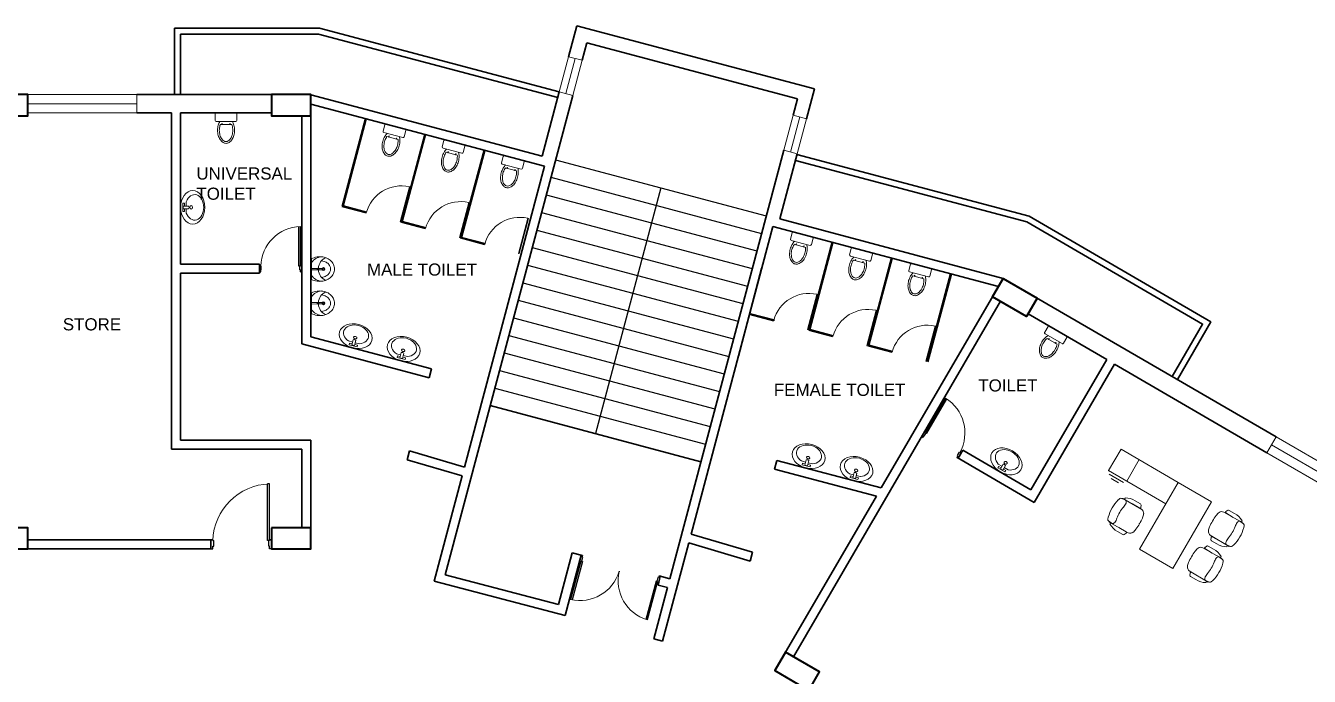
# Model space of a CAD drawing. Header units: millimetres. Extents: x 3079 to 579737, y 1565 to 1161826.
# Drawn here: x 116801 to 138000, y 795112 to 805853 of the extents above; entities that cross this region are included whole.
import ezdxf

# ---------------------------------------------------------------- set-up
doc = ezdxf.new("R2010")
doc.units = ezdxf.units.MM
for name, color, linetype, lineweight in [('1', 7, 'Continuous', 35), ('A_COL', 250, 'Continuous', 40), ('A_ELE1', 250, 'Continuous', 20), ('A_WIN-DOR', 250, 'Continuous', 30), ('DOOR', 250, 'Continuous', 15), ('IG-Area', 250, 'Continuous', 30), ('partition', 253, 'Continuous', 5), ('SILL', 251, 'Continuous', 18), ('WINDOW', 252, 'Continuous', 15)]:
    doc.layers.add(name, color=color, linetype=linetype, lineweight=lineweight)
doc.layers.add('FURNITURE', color=253, linetype='Continuous', lineweight=5, transparency=0.05)
doc.styles.get("Standard").update_dxf_attribs({"font": 'arial.ttf'})

msp = doc.modelspace()

# ---------------------------------------------------------------- linework, layer by layer
for p, q in [((125552, 803640), (129032, 802714)), ((125553, 803639), (129032, 802714)), ((125474, 803350), (128955, 802424)), ((125397, 803060), (128878, 802134)), ((127291, 803177), (126211, 799118)), ((125320, 802770), (128801, 801844)), ((125243, 802480), (128723, 801554)), ((125166, 802190), (128646, 801264)), ((125089, 801900), (128569, 800974)), ((125012, 801610), (128492, 800684)), ((124935, 801320), (128415, 800394)), ((124858, 801030), (128338, 800104)), ((124780, 800740), (128261, 799815)), ((124703, 800450), (128184, 799525)), ((124626, 800160), (128106, 799235)), ((124549, 799871), (128029, 798945)), ((124472, 799581), (127951, 798655)), ((121510, 797215), (121510, 797215))]:
    msp.add_line(p, q)
at = {"layer": '1'}
for p, q in [((119260, 805815), (121651, 805815)), ((119260, 805815), (119260, 804715)), ((125613, 804761), (121651, 805815)), ((125767, 805341), (125904, 805853)), ((125904, 805853), (129827, 804810)), ((119360, 805715), (121638, 805715)), ((119360, 805715), (119360, 804715)), ((125587, 804665), (121638, 805715)), ((125990, 805282), (126067, 805572)), ((126067, 805572), (129546, 804647)), ((125330, 803698), (125613, 804761)), ((129696, 804316), (129827, 804810)), ((118635, 804715), (119260, 804715)), ((119260, 804715), (121510, 804715)), ((125330, 803698), (121510, 804714)), ((121510, 804560), (121510, 800717)), ((125369, 803533), (121510, 804560)), ((123730, 796789), (125835, 804702)), ((129474, 804375), (129546, 804647)), ((118635, 804415), (119210, 804415)), ((119210, 804415), (119210, 798863)), ((119360, 804415), (120860, 804415)), ((119360, 804415), (119360, 801915)), ((121360, 804365), (121360, 801915)), ((122414, 804319), (122028, 802869)), ((122426, 804316), (122043, 802878)), ((123392, 804059), (123006, 802609)), ((123404, 804056), (123021, 802618)), ((124370, 803799), (123984, 802349)), ((124382, 803795), (123999, 802357)), ((127438, 796722), (129320, 803796)), ((129256, 802663), (129542, 803736)), ((125369, 803533), (124048, 798565)), ((122427, 802763), (122028, 802869)), ((122430, 802775), (122043, 802878)), ((123408, 802515), (123021, 802618)), ((132946, 801682), (129256, 802663)), ((123405, 802503), (123006, 802609)), ((127789, 797459), (129140, 802538)), ((132867, 801547), (129140, 802538)), ((124383, 802243), (123984, 802349)), ((124386, 802255), (123999, 802357)), ((130120, 802278), (129734, 800829)), ((130132, 802275), (129749, 800837)), ((121510, 801985), (121510, 801985)), ((131098, 802018), (130712, 800569)), ((131110, 802015), (130727, 800577)), ((120660, 801915), (119360, 801915)), ((120660, 801765), (120660, 801915)), ((121360, 801765), (121360, 801915)), ((121510, 801835), (121510, 801835)), ((128955, 801846), (128571, 800396)), ((119360, 801765), (119360, 799013)), ((120660, 801765), (119360, 801765)), ((121360, 801765), (121360, 800602)), ((132076, 801758), (131690, 800308)), ((132088, 801755), (131702, 800305)), ((137452, 799064), (132946, 801682)), ((133076, 801606), (133076, 801606)), ((130930, 798221), (132867, 801547)), ((132770, 801379), (132770, 801379)), ((132825, 801474), (132825, 801474)), ((129480, 795435), (132899, 801304)), ((129155, 800983), (128768, 801086)), ((129158, 800995), (128771, 801097)), ((129158, 800995), (129155, 800983)), ((134654, 800343), (133357, 801096)), ((123502, 800188), (121510, 800717)), ((130133, 800723), (129734, 800829)), ((130136, 800734), (129749, 800837)), ((123463, 800042), (121360, 800602)), ((130703, 800571), (130691, 800574)), ((131111, 800463), (130712, 800569)), ((131114, 800474), (130727, 800577)), ((134654, 800343), (133400, 798190)), ((123463, 800042), (123502, 800188)), ((134783, 800267), (133454, 797984)), ((137301, 798804), (134783, 800267)), ((124473, 799580), (127951, 798655)), ((121510, 799013), (119360, 799013)), ((121510, 797515), (121510, 799013)), ((131616, 799056), (131596, 799067)), ((131672, 799197), (131672, 799197)), ((121360, 798863), (119210, 798863)), ((121360, 797565), (121360, 798863)), ((121510, 798863), (121510, 798863)), ((123103, 798688), (123141, 798833)), ((123141, 798833), (124048, 798565)), ((132201, 798715), (132277, 798844)), ((133400, 798190), (132277, 798844)), ((123103, 798688), (124009, 798420)), ((129168, 798531), (129206, 798676)), ((130930, 798221), (129206, 798676)), ((133454, 797984), (132182, 798726)), ((124009, 798420), (123547, 796682)), ((130850, 798084), (129168, 798531)), ((129175, 795208), (130850, 798084)), ((119893, 797365), (116835, 797365)), ((119860, 797365), (119860, 797215)), ((120860, 797365), (120828, 797365)), ((121510, 797365), (121510, 797365)), ((127320, 795694), (127751, 797314)), ((127751, 797314), (128766, 797015)), ((127789, 797459), (128804, 797160)), ((116153, 797215), (119860, 797215)), ((120860, 797215), (121510, 797215)), ((121510, 797215), (121510, 797215)), ((125828, 797151), (125601, 796299)), ((125973, 797112), (125708, 796116)), ((125828, 797151), (125973, 797112)), ((128766, 797015), (128804, 797160)), ((123547, 796682), (125708, 796116)), ((123730, 796789), (125601, 796299)), ((127282, 796764), (127244, 796619)), ((127261, 796769), (127438, 796722)), ((127175, 795732), (127400, 796577)), ((127244, 796619), (127400, 796577)), ((127175, 795732), (127320, 795694))]:
    msp.add_line(p, q, dxfattribs=at)
for points in [[(135821, 800011), (136373, 800963), (133371, 802707), (129539, 803726)], [(135734, 800062), (136237, 800926), (133333, 802614), (129513, 803630)]]:
    msp.add_lwpolyline(points, dxfattribs=at)
at = {"layer": 'A_COL'}
for points in [[(116185, 804715), (116185, 804365), (116835, 804365), (116835, 804715)], [(120860, 804715), (120860, 804365), (121510, 804365), (121510, 804715)], [(132770, 801379), (132946, 801682), (133507, 801354), (133331, 801052)], [(116185, 797565), (116185, 797215), (116835, 797215), (116835, 797565)], [(120860, 797565), (120860, 797215), (121510, 797215), (121510, 797565)], [(129351, 795510), (129175, 795208), (129736, 794880), (129913, 795183)]]:
    msp.add_lwpolyline(points, close=True, dxfattribs=at)
at = {"layer": 'A_ELE1', "transparency": 33554687}
for centre, radius, start, end in [((121359, 801863), 676, 91.742, 178.2578), ((131636, 799131), 676, 331.5186, 58.0344), ((120858, 797323), 966, 91.742, 178.2578), ((125955, 797039), 676, 256.8465, 343.3623), ((127261, 796691), 676, 166.8467, 253.3625)]:
    msp.add_arc(centre, radius, start, end, dxfattribs=at)
at = {"layer": 'A_WIN-DOR', "transparency": 33554687}
for p, q in [((121312, 801884), (121312, 802538)), ((121338, 801884), (121338, 802539)), ((120683, 801893), (120660, 801893)), ((120683, 801884), (120683, 801893)), ((120683, 801788), (120683, 801820)), ((120683, 801820), (120692, 801820)), ((120692, 801820), (120692, 801884)), ((121328, 801820), (121328, 801884)), ((121338, 801820), (121328, 801820)), ((121338, 801893), (121338, 801916)), ((121338, 801893), (121360, 801893)), ((121338, 801788), (121338, 801820)), ((121360, 801893), (121360, 801788)), ((131664, 799139), (131994, 799705)), ((131686, 799126), (132015, 799692)), ((131649, 799158), (131596, 799067)), ((131615, 799056), (131632, 799083)), ((131632, 799083), (131640, 799079)), ((131640, 799079), (131672, 799134)), ((131668, 799147), (131649, 799158)), ((131668, 799147), (131680, 799166)), ((132189, 798758), (132222, 798814)), ((132230, 798809), (132234, 798817)), ((132234, 798817), (132254, 798805)), ((132182, 798726), (132198, 798754)), ((132198, 798754), (132189, 798758)), ((120792, 797352), (120792, 798288)), ((120828, 797352), (120828, 798288)), ((119860, 797367), (119860, 797217)), ((119892, 797365), (119860, 797365)), ((119892, 797352), (119892, 797365)), ((119906, 797261), (119906, 797352)), ((120815, 797261), (120815, 797352)), ((120828, 797365), (120828, 797398)), ((120828, 797365), (120860, 797365)), ((120860, 797365), (120860, 797215)), ((119892, 797215), (119892, 797261)), ((119892, 797261), (119906, 797261)), ((120828, 797261), (120815, 797261)), ((120828, 797215), (120828, 797261)), ((120860, 797215), (120828, 797215)), ((125946, 797010), (125973, 797112)), ((125994, 797106), (125986, 797075)), ((125969, 797013), (125801, 796380)), ((125994, 797007), (125826, 796374)), ((125967, 797005), (125946, 797010)), ((125967, 797005), (125961, 796982)), ((125995, 797073), (125979, 797011)), ((125986, 797075), (125995, 797073)), ((126603, 796845), (126600, 796836)), ((126600, 796836), (126600, 796836)), ((126603, 796845), (126603, 796845)), ((127211, 796683), (127043, 796050)), ((127243, 796741), (127227, 796679)), ((127252, 796738), (127243, 796741)), ((127261, 796769), (127252, 796738)), ((127255, 796662), (127282, 796764)), ((127236, 796677), (127067, 796043)), ((127234, 796668), (127228, 796646)), ((127234, 796668), (127255, 796662))]:
    msp.add_line(p, q, dxfattribs=at)
at = {"layer": 'A_WIN-DOR'}
for p, q in [((120660, 801893), (120660, 801788)), ((120660, 801788), (120683, 801788)), ((121338, 801788), (121360, 801788)), ((131615, 799056), (131596, 799067)), ((132254, 798805), (132201, 798715)), ((132201, 798715), (132182, 798726)), ((120828, 798288), (120792, 798288)), ((119860, 797215), (119892, 797215)), ((125994, 797106), (125973, 797112)), ((127261, 796769), (127282, 796764))]:
    msp.add_line(p, q, dxfattribs=at)
at = {"layer": 'A_WIN-DOR', "transparency": 33554687}
for points in [[(120683, 801884), (120692, 801884)], [(121338, 801884), (121312, 801884)], [(131664, 799139), (131686, 799126)], [(132230, 798809), (132222, 798814)], [(119892, 797352), (119906, 797352)], [(120828, 797352), (120792, 797352)], [(125969, 797013), (125994, 797007)], [(126603, 796845), (126603, 796845)], [(127236, 796677), (127211, 796683)]]:
    msp.add_lwpolyline(points, dxfattribs=at)
at = {"layer": 'DOOR'}
for p, q in [((122985, 802615), (123139, 803195)), ((122997, 802612), (123151, 803192)), ((123151, 803192), (123139, 803195)), ((123963, 802355), (124117, 802934)), ((123975, 802352), (124129, 802931)), ((124129, 802931), (124117, 802934)), ((122997, 802612), (122985, 802615)), ((124941, 802094), (125095, 802674)), ((124953, 802091), (125107, 802671)), ((125107, 802671), (125095, 802674)), ((123975, 802352), (123963, 802355)), ((124953, 802091), (124941, 802094)), ((129714, 800839), (129868, 801418)), ((129726, 800836), (129880, 801415)), ((129880, 801415), (129868, 801418)), ((130691, 800574), (130845, 801154)), ((130703, 800571), (130857, 801151)), ((130857, 801151), (130845, 801154)), ((129726, 800836), (129714, 800839)), ((131669, 800314), (131823, 800894)), ((131681, 800311), (131835, 800891)), ((131835, 800891), (131823, 800894)), ((130703, 800571), (130691, 800574)), ((131681, 800311), (131669, 800314))]:
    msp.add_line(p, q, dxfattribs=at)
at = {"layer": 'FURNITURE'}
for p, q in [((119930, 804397), (119930, 804289)), ((120272, 804415), (119948, 804415)), ((120290, 804289), (120290, 804397)), ((119948, 804271), (120272, 804271)), ((120015, 804221), (120206, 804221)), ((120041, 804237), (120041, 804221)), ((120048, 804237), (120041, 804237)), ((120041, 804221), (120048, 804221)), ((120048, 804221), (120048, 804237)), ((120172, 804221), (120172, 804237)), ((120172, 804237), (120179, 804237)), ((120179, 804221), (120172, 804221)), ((120179, 804237), (120179, 804221)), ((122730, 804216), (122702, 804112)), ((123065, 804146), (122752, 804229)), ((123050, 804019), (123078, 804124)), ((122715, 804090), (123028, 804006)), ((122766, 804024), (122951, 803975)), ((122796, 804033), (122792, 804017)), ((122792, 804017), (122799, 804015)), ((122803, 804031), (122796, 804033)), ((122799, 804015), (122803, 804031)), ((122919, 803983), (122923, 803999)), ((122926, 803982), (122919, 803983)), ((122923, 803999), (122930, 803997)), ((122930, 803997), (122926, 803982)), ((123708, 803956), (123680, 803852)), ((124043, 803885), (123730, 803969)), ((123693, 803830), (124006, 803746)), ((123744, 803764), (123929, 803715)), ((123774, 803773), (123770, 803757)), ((123770, 803757), (123777, 803755)), ((123781, 803771), (123774, 803773)), ((123777, 803755), (123781, 803771)), ((123897, 803723), (123901, 803739)), ((123904, 803721), (123897, 803723)), ((123901, 803739), (123908, 803737)), ((123908, 803737), (123904, 803721)), ((124028, 803759), (124056, 803863)), ((124686, 803696), (124658, 803591)), ((125021, 803625), (124708, 803709)), ((124671, 803569), (124984, 803486)), ((124722, 803504), (124907, 803455)), ((124752, 803512), (124748, 803497)), ((124748, 803497), (124755, 803495)), ((124759, 803511), (124752, 803512)), ((124755, 803495), (124759, 803511)), ((124875, 803463), (124879, 803479)), ((124882, 803461), (124875, 803463)), ((124879, 803479), (124886, 803477)), ((124886, 803477), (124882, 803461)), ((125006, 803499), (125034, 803603)), ((119397, 802786), (119397, 802922)), ((119397, 802922), (119425, 802922)), ((119404, 802876), (119404, 802832)), ((119404, 802876), (119491, 802876)), ((119404, 802832), (119491, 802832)), ((119425, 802922), (119425, 802876)), ((119425, 802832), (119425, 802786)), ((119454, 802947), (119454, 802876)), ((119454, 802832), (119454, 802760)), ((119425, 802786), (119397, 802786)), ((129458, 802436), (129430, 802331)), ((129793, 802365), (129480, 802448)), ((129443, 802309), (129756, 802226)), ((129494, 802244), (129679, 802194)), ((129524, 802252), (129520, 802237)), ((129520, 802237), (129527, 802235)), ((129531, 802251), (129524, 802252)), ((129527, 802235), (129531, 802251)), ((129647, 802203), (129651, 802219)), ((129654, 802201), (129647, 802203)), ((129651, 802219), (129658, 802217)), ((129658, 802217), (129654, 802201)), ((129778, 802239), (129806, 802343)), ((121520, 801660), (121520, 802010)), ((130436, 802176), (130408, 802071)), ((130421, 802049), (130734, 801966)), ((130771, 802105), (130458, 802188)), ((130472, 801983), (130657, 801934)), ((130502, 801992), (130498, 801977)), ((130509, 801990), (130502, 801992)), ((130505, 801975), (130509, 801990)), ((130756, 801979), (130784, 802083)), ((121510, 801830), (121510, 801840)), ((121510, 801840), (121520, 801840)), ((121510, 801830), (121520, 801830)), ((121520, 801847), (121617, 801847)), ((121520, 801847), (121617, 801847)), ((121520, 801823), (121617, 801823)), ((121520, 801823), (121618, 801823)), ((121618, 801840), (121618, 801840)), ((121618, 801831), (121618, 801831)), ((121636, 801847), (121696, 801847)), ((121636, 801823), (121696, 801824)), ((130498, 801977), (130505, 801975)), ((130625, 801943), (130629, 801958)), ((130632, 801941), (130625, 801943)), ((130629, 801958), (130636, 801957)), ((130636, 801957), (130632, 801941)), ((131414, 801915), (131386, 801811)), ((131399, 801789), (131712, 801706)), ((131749, 801845), (131436, 801928)), ((131734, 801718), (131762, 801823)), ((131450, 801723), (131635, 801674)), ((131480, 801732), (131476, 801716)), ((131476, 801716), (131483, 801715)), ((131487, 801730), (131480, 801732)), ((131483, 801715), (131487, 801730)), ((131603, 801683), (131607, 801698)), ((131610, 801681), (131603, 801683)), ((131607, 801698), (131614, 801696)), ((131614, 801696), (131610, 801681)), ((121520, 801095), (121520, 801445)), ((121510, 801265), (121510, 801275)), ((121510, 801275), (121520, 801275)), ((121510, 801265), (121520, 801265)), ((121520, 801282), (121617, 801282)), ((121520, 801282), (121617, 801282)), ((121520, 801258), (121617, 801259)), ((121520, 801258), (121618, 801259)), ((121618, 801275), (121618, 801275)), ((121618, 801266), (121618, 801266)), ((121636, 801282), (121696, 801282)), ((121636, 801259), (121696, 801259)), ((133685, 800885), (133631, 800792)), ((133637, 800767), (133917, 800604)), ((133990, 800728), (133710, 800891)), ((122133, 800649), (122202, 800630)), ((122143, 800587), (122150, 800614)), ((122274, 800552), (122143, 800587)), ((122150, 800614), (122194, 800602)), ((122189, 800582), (122212, 800666)), ((122189, 800582), (122232, 800571)), ((122232, 800571), (122254, 800655)), ((122237, 800591), (122281, 800579)), ((122245, 800619), (122314, 800600)), ((122281, 800579), (122274, 800552)), ((133669, 800690), (133834, 800594)), ((133700, 800691), (133692, 800677)), ((133692, 800677), (133698, 800673)), ((133698, 800673), (133706, 800687)), ((133706, 800687), (133700, 800691)), ((133805, 800610), (133813, 800624)), ((133811, 800607), (133805, 800610)), ((133820, 800621), (133811, 800607)), ((133813, 800624), (133820, 800621)), ((133942, 800610), (133996, 800704)), ((122924, 800438), (122993, 800420)), ((122935, 800376), (122942, 800403)), ((123066, 800341), (122935, 800376)), ((122942, 800403), (122986, 800391)), ((122981, 800371), (123003, 800456)), ((122981, 800371), (123023, 800360)), ((123023, 800360), (123046, 800444)), ((123029, 800380), (123073, 800368)), ((123036, 800408), (123105, 800390)), ((123073, 800368), (123066, 800341)), ((134891, 798863), (134686, 798509)), ((134891, 798863), (134686, 798509)), ((135835, 798314), (134891, 798863)), ((129613, 798667), (129682, 798648)), ((129623, 798605), (129630, 798632)), ((129754, 798570), (129623, 798605)), ((129630, 798632), (129675, 798620)), ((129669, 798600), (129692, 798684)), ((129669, 798600), (129712, 798589)), ((129712, 798589), (129734, 798673)), ((129717, 798609), (129761, 798597)), ((129725, 798637), (129794, 798619)), ((129761, 798597), (129754, 798570)), ((132862, 798616), (132924, 798580)), ((132899, 798537), (132943, 798612)), ((132937, 798514), (132981, 798590)), ((134985, 798335), (135191, 798689)), ((130405, 798456), (130474, 798438)), ((130415, 798394), (130422, 798421)), ((130546, 798359), (130415, 798394)), ((130422, 798421), (130466, 798410)), ((130461, 798390), (130483, 798474)), ((130461, 798390), (130504, 798378)), ((130504, 798378), (130526, 798462)), ((130509, 798398), (130553, 798386)), ((130516, 798426), (130585, 798408)), ((130553, 798386), (130546, 798359)), ((132856, 798553), (132870, 798578)), ((132973, 798485), (132856, 798553)), ((132870, 798578), (132910, 798555)), ((132899, 798537), (132937, 798514)), ((132948, 798532), (132987, 798509)), ((132962, 798558), (133024, 798522)), ((132987, 798509), (132973, 798485)), ((135630, 797960), (134686, 798509)), ((134686, 798509), (134985, 798335)), ((134932, 798312), (134692, 798451)), ((134849, 798307), (134729, 798377)), ((135195, 797213), (135835, 798314)), ((135835, 798314), (136386, 797994)), ((134869, 798045), (134846, 798023)), ((134976, 798018), (134901, 798050)), ((134923, 798049), (134909, 798046)), ((135233, 797864), (134923, 798049)), ((134946, 798036), (134958, 798055)), ((135202, 797888), (135078, 797957)), ((135124, 798008), (135211, 797957)), ((135746, 796893), (136386, 797994)), ((134673, 797707), (134680, 797739)), ((135223, 797939), (135220, 797900)), ((136586, 797823), (136901, 797646)), ((136622, 797809), (136744, 797735)), ((136657, 797852), (136624, 797830)), ((136766, 797801), (136678, 797851)), ((134750, 797629), (134685, 797677)), ((134696, 797659), (134692, 797673)), ((135011, 797482), (134696, 797659)), ((134720, 797645), (134708, 797626)), ((134975, 797496), (134853, 797570)), ((136848, 797676), (136912, 797628)), ((136878, 797660), (136889, 797679)), ((136901, 797646), (136905, 797632)), ((136924, 797598), (136917, 797566)), ((134831, 797504), (134919, 797454)), ((134940, 797453), (134973, 797475)), ((136364, 797441), (136675, 797256)), ((136374, 797366), (136378, 797405)), ((136473, 797297), (136386, 797348)), ((136395, 797417), (136519, 797348)), ((135746, 796893), (135195, 797213)), ((136240, 797235), (136555, 797057)), ((136276, 797220), (136397, 797147)), ((136311, 797264), (136278, 797241)), ((136420, 797212), (136332, 797263)), ((136622, 797287), (136696, 797255)), ((136651, 797269), (136640, 797250)), ((136675, 797256), (136688, 797259)), ((136728, 797260), (136752, 797282)), ((136501, 797088), (136566, 797039)), ((136531, 797071), (136543, 797091)), ((136555, 797057), (136559, 797044)), ((136578, 797009), (136571, 796978)), ((136018, 796853), (136328, 796667)), ((136028, 796777), (136031, 796817)), ((136127, 796708), (136039, 796760)), ((136049, 796829), (136173, 796760)), ((136275, 796699), (136350, 796667)), ((136305, 796681), (136293, 796661)), ((136381, 796671), (136405, 796693)), ((136328, 796667), (136342, 796670))]:
    msp.add_line(p, q, dxfattribs=at)
for centre, radius in [((121627, 801836), 14.9), ((121717, 801835), 23.7), ((121627, 801271), 14.9), ((121717, 801270), 23.7)]:
    msp.add_circle(centre, radius, dxfattribs=at)
for centre, radius, start, end in [((119948, 804397), 18, 90.0001, 180.0001), ((120272, 804397), 18, 0.0001, 90.0001), ((119948, 804289), 18, 180.0001, 270.0001), ((120300, 804126), 330, 164.9269, 180.0001), ((120300, 804126), 330, 180.0001, 195.0732), ((120207, 804152), 233, 149.0967, 164.9269), ((120300, 804126), 301, 164.9269, 180.0001), ((120300, 804126), 301, 180.0001, 195.0732), ((120207, 804152), 204, 160.1761, 164.9269), ((120014, 804152), 204, 15.0732, 19.8241), ((119920, 804126), 301, 0.0001, 15.0732), ((119920, 804126), 301, 344.9269, 0.0001), ((120014, 804152), 233, 15.0732, 30.9035), ((119920, 804126), 330, 0.0001, 15.0732), ((119920, 804126), 330, 344.9269, 0.0001), ((120272, 804289), 18, 270.0001, 0.0001), ((122720, 804107), 18, 165.1045, 255.1045), ((122748, 804211), 18, 75.1045, 165.1045), ((123061, 804128), 18, 345.1045, 75.1045), ((120207, 804101), 233, 195.0732, 213.0316), ((120207, 804101), 204, 195.0732, 213.0316), ((120148, 804063), 162, 213.0316, 237.5003), ((120148, 804063), 134, 213.0316, 237.5003), ((120110, 804004), 93.1, 237.5003, 270.0001), ((120110, 804004), 64.3, 237.5003, 270.0001), ((120110, 804004), 64.3, 270.0001, 302.4999), ((120110, 804004), 93.1, 270.0001, 302.4999), ((120073, 804063), 134, 302.4999, 326.9685), ((120073, 804063), 162, 302.4999, 326.9685), ((120014, 804101), 204, 326.9685, 344.9269), ((120014, 804101), 233, 326.9685, 344.9269), ((123018, 803859), 330, 165.1045, 180.1776), ((123018, 803859), 330, 150.0314, 165.1045), ((123018, 803859), 301, 165.1045, 180.1776), ((123018, 803859), 301, 150.0314, 165.1045), ((122934, 803908), 233, 134.2011, 150.0314), ((122934, 803908), 204, 145.2805, 150.0314), ((122651, 803957), 301, 345.1045, 0.1776), ((122748, 803957), 204, 0.1776, 4.9285), ((122651, 803957), 330, 345.1045, 0.1776), ((122748, 803957), 233, 0.1776, 16.0079), ((123033, 804024), 18, 255.1045, 345.1045), ((123726, 803951), 18, 75.1045, 165.1045), ((122921, 803859), 233, 180.1776, 198.136), ((122854, 803837), 162, 198.136, 222.6047), ((122921, 803859), 204, 180.1776, 198.136), ((122854, 803837), 134, 198.136, 222.6047), ((122803, 803790), 93.1, 222.6047, 255.1045), ((122803, 803790), 64.3, 222.6047, 255.1045), ((122803, 803790), 93.1, 255.1045, 287.6043), ((122803, 803790), 64.3, 255.1045, 287.6043), ((122782, 803856), 134, 287.6043, 312.073), ((122782, 803856), 162, 287.6043, 312.073), ((122735, 803909), 204, 312.073, 330.0314), ((122735, 803909), 233, 312.073, 330.0314), ((122651, 803957), 301, 330.0314, 345.1045), ((122651, 803957), 330, 330.0314, 345.1045), ((123996, 803599), 330, 165.1045, 180.1776), ((123996, 803599), 330, 150.0314, 165.1045), ((123698, 803847), 18, 165.1045, 255.1045), ((123996, 803599), 301, 165.1045, 180.1776), ((123996, 803599), 301, 150.0314, 165.1045), ((123912, 803648), 233, 134.2011, 150.0314), ((123912, 803648), 204, 145.2805, 150.0314), ((123629, 803697), 301, 345.1045, 0.1776), ((123726, 803697), 204, 0.1776, 4.9285), ((123629, 803697), 330, 345.1045, 0.1776), ((123726, 803697), 233, 0.1776, 16.0079), ((124011, 803764), 18, 255.1045, 345.1045), ((124039, 803868), 18, 345.1045, 75.1045), ((124704, 803691), 18, 75.1045, 165.1045), ((123899, 803599), 233, 180.1776, 198.136), ((123832, 803577), 162, 198.136, 222.6047), ((123899, 803599), 204, 180.1776, 198.136), ((123832, 803577), 134, 198.136, 222.6047), ((123781, 803530), 93.1, 222.6047, 255.1045), ((123781, 803530), 64.3, 222.6047, 255.1045), ((123781, 803530), 64.3, 255.1045, 287.6043), ((123760, 803596), 134, 287.6043, 312.073), ((123760, 803596), 162, 287.6043, 312.073), ((123713, 803648), 204, 312.073, 330.0314), ((123713, 803648), 233, 312.073, 330.0314), ((123629, 803697), 301, 330.0314, 345.1045), ((123629, 803697), 330, 330.0314, 345.1045), ((124974, 803339), 330, 150.0314, 165.1045), ((124676, 803587), 18, 165.1045, 255.1045), ((124974, 803339), 301, 150.0314, 165.1045), ((124890, 803387), 233, 134.2011, 150.0314), ((124890, 803387), 204, 145.2805, 150.0314), ((124704, 803437), 233, 0.1776, 16.0079), ((124989, 803504), 18, 255.1045, 345.1045), ((125017, 803608), 18, 345.1045, 75.1045), ((123781, 803530), 93.1, 255.1045, 287.6043), ((124974, 803339), 330, 165.1045, 180.1776), ((124877, 803339), 233, 180.1776, 198.136), ((124810, 803317), 162, 198.136, 222.6047), ((124974, 803339), 301, 165.1045, 180.1776), ((124877, 803339), 204, 180.1776, 198.136), ((124810, 803317), 134, 198.136, 222.6047), ((124691, 803388), 204, 312.073, 330.0314), ((124691, 803388), 233, 312.073, 330.0314), ((124607, 803437), 301, 330.0314, 345.1045), ((124607, 803437), 330, 330.0314, 345.1045), ((124607, 803437), 301, 345.1045, 0.1776), ((124704, 803437), 204, 0.1776, 4.9285), ((124607, 803437), 330, 345.1045, 0.1776), ((124759, 803270), 93.1, 222.6047, 255.1045), ((124759, 803270), 64.3, 222.6047, 255.1045), ((124759, 803270), 93.1, 255.1045, 287.6043), ((124759, 803270), 64.3, 255.1045, 287.6043), ((124738, 803336), 134, 287.6043, 312.073), ((124738, 803336), 162, 287.6043, 312.073), ((129476, 802431), 18, 75.1045, 165.1045), ((129746, 802079), 330, 150.0314, 165.1045), ((129448, 802327), 18, 165.1045, 255.1045), ((129746, 802079), 301, 150.0314, 165.1045), ((129662, 802127), 233, 134.2011, 150.0314), ((129662, 802127), 204, 145.2805, 150.0314), ((129476, 802177), 204, 0.1776, 4.9285), ((129476, 802177), 233, 0.1776, 16.0079), ((129761, 802243), 18, 255.1045, 345.1045), ((129789, 802348), 18, 345.1045, 75.1045), ((121707, 801810), 229, 94.8869, 144.6725), ((121682, 801519), 517, 103.0139, 108.2562), ((121660, 801754), 285, 90.0477, 109.3112), ((121835, 801840), 199, 113.4034, 177.8323), ((121660, 801754), 285, 70.7841, 90.0477), ((121674, 801794), 243, 49.8926, 70.7841), ((121695, 801819), 210, 26.1958, 49.8926), ((129746, 802079), 330, 165.1045, 180.1776), ((129649, 802079), 233, 180.1776, 198.136), ((129582, 802057), 162, 198.136, 222.6047), ((129746, 802079), 301, 165.1045, 180.1776), ((129649, 802079), 204, 180.1776, 198.136), ((129582, 802057), 134, 198.136, 222.6047), ((129463, 802128), 204, 312.073, 330.0314), ((129463, 802128), 233, 312.073, 330.0314), ((129379, 802177), 301, 330.0314, 345.1045), ((129379, 802177), 330, 330.0314, 345.1045), ((129379, 802177), 301, 345.1045, 0.1776), ((129379, 802177), 330, 345.1045, 0.1776), ((130724, 801819), 330, 150.0314, 165.1045), ((130426, 802067), 18, 165.1045, 255.1045), ((130454, 802171), 18, 75.1045, 165.1045), ((130640, 801867), 233, 134.2011, 150.0314), ((130640, 801867), 204, 145.2805, 150.0314), ((130454, 801917), 233, 0.1776, 16.0079), ((130739, 801983), 18, 255.1045, 345.1045), ((130767, 802088), 18, 345.1045, 75.1045), ((121627, 801836), 10, 90.0477, 270.0477), ((121627, 801835), 10, 90.0477, 270.0477), ((121627, 801836), 10, 270.0477, 90.0477), ((121627, 801835), 10, 270.0477, 90.0477), ((121835, 801831), 199, 182.263, 246.692), ((121660, 801754), 220, 70.7841, 83.0337), ((121717, 801835), 14.1, 90.0477, 270.0477), ((121717, 801835), 14.1, 270.0477, 90.0477), ((121674, 801794), 178, 49.8926, 70.7841), ((121695, 801819), 145, 26.1958, 49.8926), ((121695, 801852), 145, 310.2027, 333.8996), ((121729, 801835), 108, 0.0477, 26.1958), ((121729, 801835), 108, 333.8996, 0.0477), ((121729, 801835), 173, 0.0477, 26.1958), ((121729, 801835), 173, 333.8996, 0.0477), ((129531, 802010), 93.1, 222.6047, 255.1045), ((129531, 802010), 64.3, 222.6047, 255.1045), ((129531, 802010), 93.1, 255.1045, 287.6043), ((129531, 802010), 64.3, 255.1045, 287.6043), ((129510, 802076), 134, 287.6043, 312.073), ((129510, 802076), 162, 287.6043, 312.073), ((130724, 801819), 330, 165.1045, 180.1776), ((130627, 801818), 233, 180.1776, 198.136), ((130724, 801819), 301, 165.1045, 180.1776), ((130627, 801818), 204, 180.1776, 198.136), ((130724, 801819), 301, 150.0314, 165.1045), ((130441, 801868), 204, 312.073, 330.0314), ((130357, 801916), 301, 330.0314, 345.1045), ((130357, 801916), 330, 330.0314, 345.1045), ((130357, 801916), 301, 345.1045, 0.1776), ((130454, 801917), 204, 0.1776, 4.9285), ((130357, 801916), 330, 345.1045, 0.1776), ((131404, 801806), 18, 165.1045, 255.1045), ((131432, 801911), 18, 75.1045, 165.1045), ((131618, 801607), 233, 134.2011, 150.0314), ((131745, 801827), 18, 345.1045, 75.1045), ((121707, 801862), 229, 215.5197, 263.8921), ((121682, 802152), 517, 251.8392, 257.0814), ((121660, 801917), 285, 250.7841, 270.0477), ((121660, 801917), 285, 270.0477, 289.3112), ((121660, 801917), 220, 277.0617, 289.3112), ((121674, 801877), 178, 289.3112, 310.2027), ((121674, 801877), 243, 289.3112, 310.2027), ((121695, 801852), 210, 310.2027, 333.8996), ((130560, 801796), 162, 198.136, 222.6047), ((130560, 801796), 134, 198.136, 222.6047), ((130509, 801750), 93.1, 222.6047, 255.1045), ((130509, 801750), 64.3, 222.6047, 255.1045), ((130509, 801750), 93.1, 255.1045, 287.6043), ((130509, 801750), 64.3, 255.1045, 287.6043), ((130488, 801816), 134, 287.6043, 312.073), ((130488, 801816), 162, 287.6043, 312.073), ((130441, 801868), 233, 312.073, 330.0314), ((131702, 801559), 330, 165.1045, 180.1776), ((131605, 801558), 233, 180.1776, 198.136), ((131702, 801559), 330, 150.0314, 165.1045), ((131702, 801559), 301, 165.1045, 180.1776), ((131605, 801558), 204, 180.1776, 198.136), ((131702, 801559), 301, 150.0314, 165.1045), ((131618, 801607), 204, 145.2805, 150.0314), ((131335, 801656), 301, 330.0314, 345.1045), ((131335, 801656), 330, 330.0314, 345.1045), ((131335, 801656), 301, 345.1045, 0.1776), ((131432, 801657), 204, 0.1776, 4.9285), ((131335, 801656), 330, 345.1045, 0.1776), ((131432, 801657), 233, 0.1776, 16.0079), ((131717, 801723), 18, 255.1045, 345.1045), ((121707, 801245), 229, 94.8869, 144.6725), ((121682, 800954), 517, 103.0139, 108.2562), ((121660, 801189), 285, 90.0477, 109.3112), ((121835, 801275), 199, 113.4034, 177.8323), ((121660, 801189), 285, 70.7841, 90.0477), ((121660, 801189), 220, 70.7841, 83.0337), ((121674, 801229), 178, 49.8926, 70.7841), ((121674, 801229), 243, 49.8926, 70.7841), ((121695, 801254), 145, 26.1958, 49.8926), ((121695, 801254), 210, 26.1958, 49.8926), ((121729, 801270), 173, 0.0477, 26.1958), ((131538, 801536), 162, 198.136, 222.6047), ((131538, 801536), 134, 198.136, 222.6047), ((131487, 801489), 93.1, 222.6047, 255.1045), ((131487, 801489), 64.3, 222.6047, 255.1045), ((131487, 801489), 93.1, 255.1045, 287.6043), ((131487, 801489), 64.3, 255.1045, 287.6043), ((131466, 801555), 134, 287.6043, 312.073), ((131466, 801555), 162, 287.6043, 312.073), ((131419, 801608), 204, 312.073, 330.0314), ((131419, 801608), 233, 312.073, 330.0314), ((121707, 801297), 229, 215.5197, 263.8921), ((121627, 801271), 10, 90.0477, 270.0477), ((121627, 801270), 10, 90.0477, 270.0477), ((121627, 801271), 10, 270.0477, 90.0477), ((121627, 801270), 10, 270.0477, 90.0477), ((121835, 801266), 199, 182.263, 246.692), ((121660, 801352), 220, 277.0617, 289.3112), ((121717, 801270), 14.1, 90.0477, 270.0477), ((121717, 801270), 14.1, 270.0477, 90.0477), ((121674, 801312), 178, 289.3112, 310.2027), ((121695, 801287), 145, 310.2027, 333.8996), ((121729, 801270), 108, 0.0477, 26.1958), ((121729, 801270), 108, 333.8996, 0.0477), ((121695, 801287), 210, 310.2027, 333.8996), ((121729, 801270), 173, 333.8996, 0.0477), ((121682, 801587), 517, 251.8392, 257.0814), ((121660, 801352), 285, 250.7841, 270.0477), ((121660, 801352), 285, 270.0477, 289.3112), ((121674, 801312), 243, 289.3112, 310.2027), ((133646, 800783), 18, 149.7481, 239.7481), ((133800, 800533), 233, 118.8446, 134.6749), ((133701, 800876), 18, 59.7481, 149.7481), ((133981, 800713), 18, 329.7481, 59.7481), ((133775, 800490), 233, 164.8212, 182.7796), ((133868, 800465), 330, 149.7481, 164.8212), ((133775, 800490), 204, 164.8212, 182.7796), ((133868, 800465), 301, 149.7481, 164.8212), ((133868, 800465), 330, 134.6749, 149.7481), ((133868, 800465), 301, 134.6749, 149.7481), ((133800, 800533), 204, 129.924, 134.6749), ((133540, 800656), 301, 314.6749, 329.7481), ((133540, 800656), 301, 329.7481, 344.8212), ((133540, 800656), 330, 329.7481, 344.8212), ((133634, 800631), 204, 344.8212, 349.5721), ((133634, 800631), 233, 344.8212, 0.6515), ((133926, 800619), 18, 239.7481, 329.7481), ((133704, 800487), 162, 182.7796, 207.2483), ((133643, 800455), 93.1, 207.2483, 239.7481), ((133704, 800487), 134, 182.7796, 207.2483), ((133643, 800455), 64.3, 207.2483, 239.7481), ((133643, 800455), 93.1, 239.7481, 272.2478), ((133643, 800455), 64.3, 239.7481, 272.2478), ((133640, 800524), 134, 272.2478, 296.7165), ((133640, 800524), 162, 272.2478, 296.7165), ((133608, 800587), 204, 296.7165, 314.6749), ((133608, 800587), 233, 296.7165, 314.6749), ((133540, 800656), 330, 314.6749, 329.7481), ((135287, 797577), 628, 134.6551, 165.0337), ((134888, 798024), 28.4, 62.5475, 131.6924), ((134687, 798110), 318, 320.269, 334.4335), ((134967, 797768), 288, 56.8749, 91.7871), ((134932, 797992), 45.2, 334.4321, 40.3059), ((135205, 797940), 17.9, 357.0156, 68.1706), ((135424, 797497), 641, 140.2691, 159.4197), ((135208, 797899), 12.2, 243.7161, 3.2688), ((135191, 797802), 74.1, 352.6332, 55.653), ((135091, 797808), 174, 332.0073, 355.1141), ((137335, 797133), 1080, 144.1158, 155.573), ((136608, 797673), 174, 124.5747, 147.6815), ((136554, 797757), 74.1, 64.0358, 127.0555), ((136629, 797819), 12.2, 116.42, 235.9727), ((136667, 797837), 17.9, 51.5182, 122.6731), ((136635, 797545), 288, 27.9017, 62.8139), ((134701, 797702), 28.4, 167.9964, 237.1413), ((134962, 797760), 288, 207.9017, 242.8139), ((134750, 797679), 45.2, 259.3829, 325.2566), ((134750, 797679), 45.2, 259.3829, 325.2566), ((134526, 797834), 318, 325.2553, 339.4198), ((134989, 797632), 174, 304.5747, 327.6815), ((134262, 798172), 1080, 324.1158, 335.573), ((136506, 797497), 174, 152.0073, 175.1141), ((136173, 797808), 641, 320.2691, 339.4197), ((136310, 797729), 628, 314.6551, 345.0337), ((137071, 797471), 318, 145.2553, 159.4198), ((136847, 797626), 45.2, 79.3829, 145.2566), ((136847, 797626), 45.2, 79.3829, 145.2566), ((136897, 797604), 28.4, 347.9964, 57.1413), ((134931, 797468), 17.9, 231.5182, 302.6731), ((134968, 797486), 12.2, 296.42, 55.9727), ((135043, 797548), 74.1, 244.0358, 307.0555), ((136406, 797503), 74.1, 172.6332, 235.653), ((136392, 797365), 17.9, 177.0156, 248.1706), ((136389, 797406), 12.2, 63.7161, 183.2688), ((136665, 797313), 45.2, 154.4321, 220.3059), ((136911, 797195), 318, 140.269, 154.4335), ((136989, 796544), 1080, 144.1158, 155.573), ((136262, 797084), 174, 124.5747, 147.6815), ((136208, 797168), 74.1, 64.0358, 127.0555), ((136283, 797231), 12.2, 116.42, 235.9727), ((136320, 797249), 17.9, 51.5182, 122.6731), ((136288, 796956), 288, 27.9017, 62.8139), ((136631, 797538), 288, 236.8749, 271.7871), ((136709, 797281), 28.4, 242.5475, 311.6924), ((136160, 796909), 174, 152.0073, 175.1141), ((136060, 796914), 74.1, 172.6332, 235.653), ((135827, 797220), 641, 320.2691, 339.4197), ((135964, 797140), 628, 314.6551, 345.0337), ((136725, 796883), 318, 145.2553, 159.4198), ((136501, 797037), 45.2, 79.3829, 145.2566), ((136501, 797037), 45.2, 79.3829, 145.2566), ((136550, 797015), 28.4, 347.9964, 57.1413), ((136046, 796776), 17.9, 177.0156, 248.1706), ((136043, 796818), 12.2, 63.7161, 183.2688), ((136284, 796949), 288, 236.8749, 271.7871), ((136319, 796724), 45.2, 154.4321, 220.3059), ((136564, 796606), 318, 140.269, 154.4335), ((136363, 796692), 28.4, 242.5475, 311.6924)]:
    msp.add_arc(centre, radius, start, end, dxfattribs=at)
for centre, major_axis, start_param, end_param in [((119560, 802854), (0, -277), 1.570796326794886, 7.853981633974473), ((119590, 802854), (0, -210), -1.109185, 4.250778), ((119481, 802854), (0, 26), 3.694408, 5.73037), ((119534, 802854), (0, 28.6), -1.570796, 4.712389), ((122251, 800727), (267, -71), 1.570796326794886, 7.853981633974473), ((122258, 800756), (203, -54), -1.109185, 4.250778), ((122244, 800702), (-27.6, 7.3), -1.570796, 4.712389), ((123042, 800517), (267, -71), 1.570796326794886, 7.853981633974473), ((123050, 800545), (203, -54), -1.109185, 4.250778), ((122230, 800651), (-25.1, 6.7), 3.694408, 5.73037), ((123035, 800492), (-27.6, 7.3), -1.570796, 4.712389), ((123022, 800440), (-25.1, 6.7), 3.694408, 5.73037), ((129731, 798746), (267, -71), 1.570796326794886, 7.853981633974473), ((129738, 798774), (203, -54), -1.109185, 4.250778), ((132997, 798661), (239, -139), 1.570796326794886, 7.853981633974473), ((133012, 798686), (182, -106), -1.109185, 4.250778), ((129710, 798669), (-25.1, 6.7), 3.694408, 5.73037), ((129724, 798720), (-27.6, 7.3), -1.570796, 4.712389), ((130522, 798535), (267, -71), 1.570796326794886, 7.853981633974473), ((130530, 798564), (203, -54), -1.109185, 4.250778), ((132957, 798592), (-22.5, 13.1), 3.694408, 5.73037), ((132984, 798638), (-24.7, 14.4), -1.570796, 4.712389), ((130502, 798459), (-25.1, 6.7), 3.694408, 5.73037), ((130516, 798510), (-27.6, 7.3), -1.570796, 4.712389)]:
    msp.add_ellipse(centre, major_axis=major_axis, ratio=0.723214, start_param=start_param, end_param=end_param, dxfattribs=at)
for p in [(134686, 798509), (134985, 798335), (135195, 797630), (136402, 797675), (136056, 797087)]:
    msp.add_point(p, dxfattribs=at)
at = {"layer": 'partition'}
for centre in [(123006, 802609), (123984, 802349), (124962, 802089), (129736, 800833), (130712, 800569), (131690, 800308)]:
    msp.add_arc(centre, 600, 77.2058, 165.1045, dxfattribs=at)
at = {"layer": 'SILL'}
for p, q in [((125767, 805341), (125613, 804761)), ((125990, 805282), (125835, 804702)), ((118635, 804715), (116835, 804715)), ((118635, 804415), (116835, 804415)), ((129474, 804375), (129320, 803796)), ((129696, 804316), (129542, 803736)), ((137452, 799064), (139156, 798075)), ((137301, 798804), (139002, 797812))]:
    msp.add_line(p, q, dxfattribs=at)
at = {"layer": 'WINDOW'}
for p, q in [((125878, 805312), (125724, 804732)), ((125767, 805341), (125990, 805282)), ((125613, 804761), (125835, 804702)), ((118635, 804565), (116835, 804565)), ((118635, 804715), (118635, 804415)), ((129585, 804346), (129431, 803766)), ((129696, 804316), (129474, 804375)), ((129542, 803736), (129320, 803796)), ((137301, 798804), (137452, 799064)), ((137377, 798934), (139057, 797954))]:
    msp.add_line(p, q, dxfattribs=at)

# ---------------------------------------------------------------- texts
at = {"layer": 'IG-Area', "char_height": 200, "attachment_point": 1}
for s, insert in [('UNIVERSAL\\PTOILET', (119620, 803513)), ('MALE TOILET', (122438, 801927)), ('FEMALE TOILET', (129157, 799941)), (' TOILET', (132456, 800014))]:
    msp.add_mtext_dynamic_manual_height_columns(s, width=38356.19, gutter_width=12.5, heights=[0], dxfattribs=dict(at, insert=insert))
at = {"layer": 'IG-Area', "insert": (117414, 801023), "char_height": 200, "attachment_point": 1, "rotation": 0}
msp.add_mtext_dynamic_manual_height_columns('STORE', width=38356.19, gutter_width=12.5, heights=[0], dxfattribs=at)

doc.saveas('drawing.dxf')
